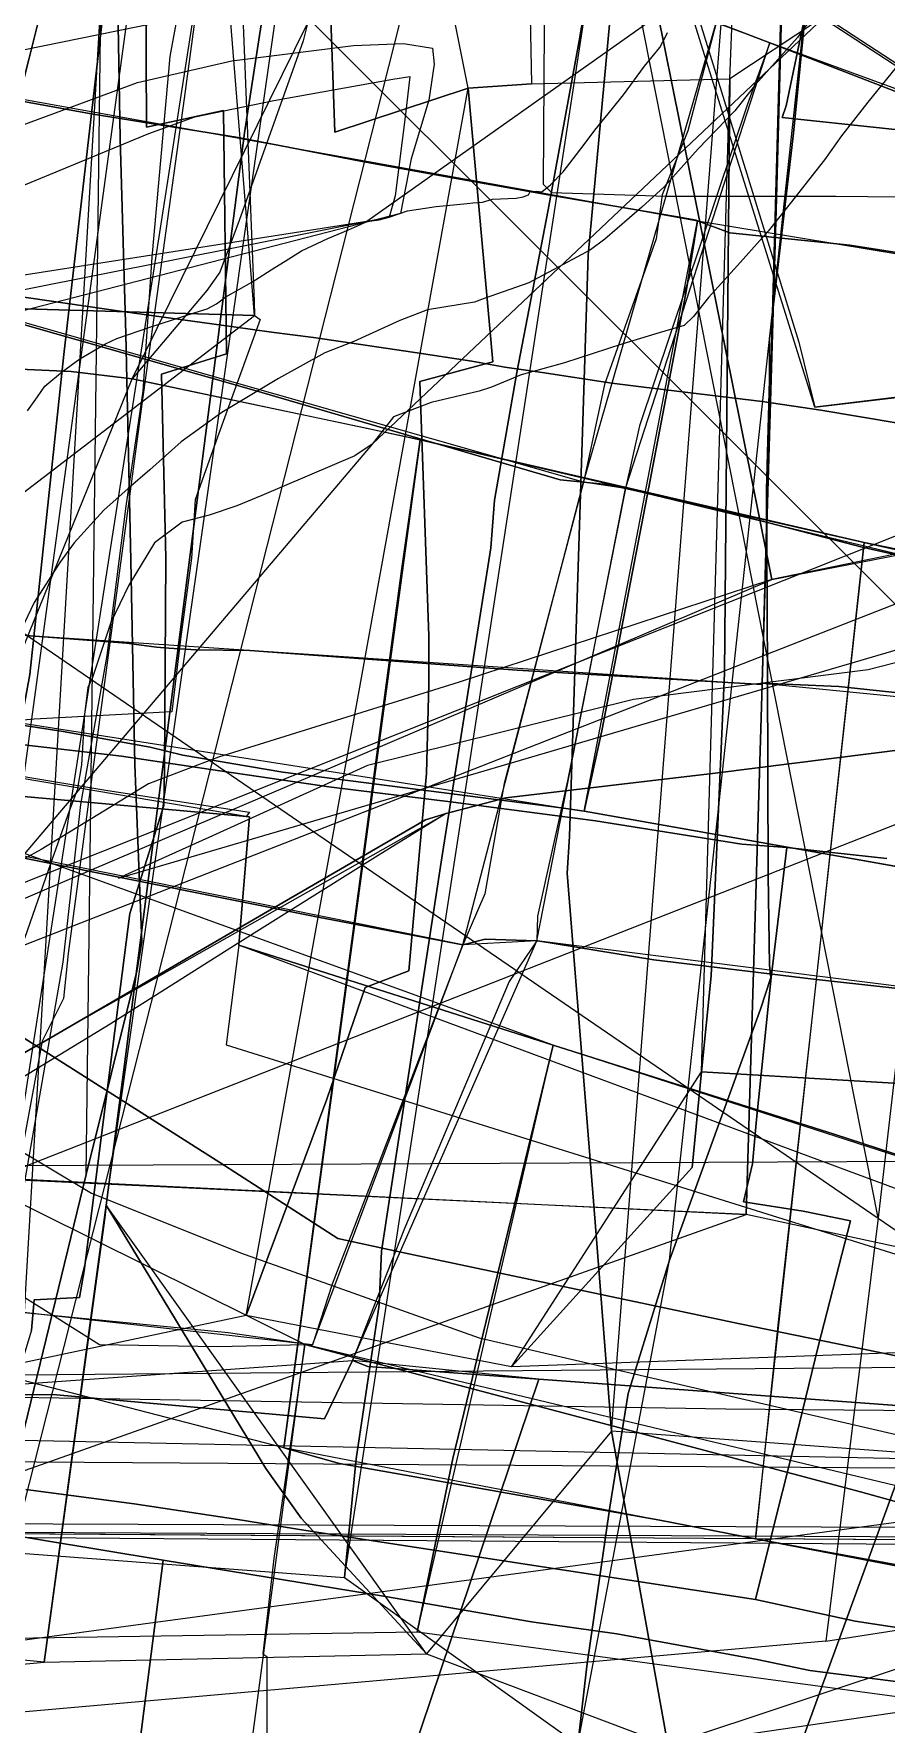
# Model space of a CAD drawing. Extents: x -6790 to 12600, y -1098 to 2171.
# Drawn here: x 384.9 to 443.8, y 73.7 to 190.4 of the extents above; entities that cross this region are included whole.
import ezdxf

# ---------------------------------------------------------------- set-up
doc = ezdxf.new("R2010")
doc.units = 0

msp = doc.modelspace()

# ---------------------------------------------------------------- linework, layer by layer
for points in [[(106.84, 634.01), (110.3, 95.46), (826.14, 101.62), (106.84, 634.01)], [(105.33, 620.2), (98.92, 88.39), (790.98, 84.91), (794.81, 617.1), (105.33, 620.2)], [(79.55, 608.24), (82.48, 284.45), (81.9, 110.82), (776.2, 114.16), (808.14, 114.29), (79.55, 608.24)], [(89.84, 599.43), (785.72, 589.09), (779.97, 92.07), (740.84, 91.65), (728.89, 91.75), (723.88, 92.07), (717.29, 92.52), (682.9, 93.32), (432.67, 95.45), (307.1, 97.51), (213.56, 98.73), (136.9, 99.68), (84.96, 100.39), (89.84, 599.43)], [(71.88, 94), (800.52, 88.91), (801.87, 586.62), (73.83, 591.85), (71.88, 94)], [(71.88, 94), (800.52, 88.91), (801.87, 586.62), (73.83, 591.85), (71.88, 94)], [(50.06, 587.89), (779.25, 581.11), (775.84, 83.59), (42.2, 89.17), (50.06, 587.89)], [(55.14, 446.99), (100.19, 454.58), (104.47, 455.78), (224.77, 473.11), (461.17, 463.41), (418.9, 266.35), (473.54, 223.76), (408.25, 162.09), (348.15, 91.29), (230.73, 129.78), (178.95, 201.71), (100.39, 217.95), (74.08, 298.71), (55.02, 301.46), (55.14, 446.99)], [(422.85, 340.49), (419.03, 311.76), (416.17, 289.84), (410.77, 257.02), (399.44, 183.59), (395.78, 155.17), (391.15, 119.24), (389.9, 109.53), (422.85, 340.49)], [(441.87, 336.86), (443.68, 336.43), (443.74, 334.85), (443.06, 332.33), (442.12, 325.69), (425.64, 201.78), (423.17, 175.14), (422.07, 140.71), (421.89, 135), (421.73, 132.46), (423.6, 109.23), (424.78, 93.93), (412.02, 78.56), (403.36, 87.92), (400.92, 91.34), (389.9, 109.53), (391.15, 119.24), (395.78, 155.17), (399.44, 183.59), (410.77, 257.02), (416.17, 289.84), (419.03, 311.76), (422.85, 340.49), (441.87, 336.86)], [(443.68, 336.43), (443.74, 334.85), (443.06, 332.33), (442.12, 325.69), (425.64, 201.78), (423.17, 175.14), (422.07, 140.71), (421.89, 135), (421.73, 132.46), (423.6, 109.23), (424.78, 93.93), (443.68, 336.43)], [(376, 78.9), (333.35, 88.64), (336.15, 107.17), (347.66, 179.99), (334.87, 183.19), (345.19, 235.61), (363.96, 332.32), (403.58, 322.37), (408.99, 321.03), (396.38, 241.49), (391.04, 204.39), (390.25, 196.75), (386.98, 168.27), (384.62, 146.17), (381.01, 126.63), (379.67, 118.34), (374.27, 97.32), (374.68, 94.22), (376, 78.9)], [(408.99, 321.03), (396.38, 241.49), (391.04, 204.39), (390.25, 196.75), (386.98, 168.27), (384.62, 146.17), (381.01, 126.63), (379.67, 118.34), (374.27, 97.32), (374.68, 94.22), (376, 78.9), (408.99, 321.03)], [(625.86, 71.87), (632.41, 79.98), (647.51, 98.01), (669.12, 123.87), (687.95, 145.93), (701.39, 153.35), (679.1, 165.74), (639, 187.95), (513.68, 256.43), (430.77, 302.52), (429.32, 296.95), (424.03, 274.69), (417.16, 243.62), (409.88, 210.96), (410.8, 210.17), (454.02, 181.98), (500.31, 151.83), (555.22, 116.07), (556.4, 115.11), (593.84, 91.8), (625.86, 71.87)], [(438.36, 259.44), (436.15, 178.25), (435.19, 145.59), (438.36, 259.44)], [(517.86, 257.87), (559.11, 240.35), (547.36, 168.36), (541.86, 135.02), (539.89, 135.06), (538.08, 135.4), (537.03, 135.6), (493.64, 139.97), (450.38, 144.28), (440.48, 145.34), (435.19, 145.59), (436.15, 178.25), (438.36, 259.44), (460.33, 258.49), (493.76, 257.24), (506.16, 256.82), (510.18, 256.52), (516.4, 256.44), (517.86, 257.87)], [(393.15, 257.48), (397.16, 240.26), (397.87, 236.12), (398.06, 226.91), (398.67, 211.42), (399.22, 194.53), (400.12, 171.96), (400.13, 170.96), (393.15, 257.48)], [(392.51, 243.81), (392.26, 231.53), (392.52, 219.35), (392.58, 206.36), (392.64, 193.44), (392.68, 183.98), (397.99, 185.13), (398.2, 168.33), (393.71, 166.91), (394.02, 154.2), (393.93, 139.72), (393.87, 137.14), (391.52, 129.68), (389.7, 115.44), (388.38, 105), (388.06, 103.16), (384.93, 103), (384.73, 100.9), (384.05, 98.62), (392.51, 243.81)], [(403.57, 243.17), (404.32, 222), (405.68, 183.63), (414.88, 186.66), (403.57, 243.17)], [(419.26, 186.96), (414.88, 186.66), (405.68, 183.63), (404.32, 222), (403.57, 243.17), (409.45, 242.83), (418.16, 242.25), (419.26, 186.96)], [(419.26, 186.96), (432.95, 187.3), (433.47, 200.1), (453.58, 200.74), (457.18, 203.36), (459.19, 227.19), (459.88, 239.86), (442.13, 240.83), (419.7, 242.14), (418.16, 242.25), (419.26, 186.96)], [(355.59, 238.06), (382.19, 224.75), (409.88, 210.96), (410.8, 210.17), (454.02, 181.98), (500.31, 151.83), (555.22, 116.07), (551, 101.66), (545.42, 81.03), (479.32, 101.69), (440.17, 114.43), (420.75, 120.59), (399.06, 127.48), (399.78, 136.36), (399.32, 136.39), (374.96, 138.59), (369.87, 139.02), (354.84, 140.28), (314.53, 144.26), (321.06, 159.29), (347.3, 223.23), (353.95, 238.89), (355.59, 238.06)], [(256, 236.79), (262.14, 221.46), (269.56, 203.36), (274.71, 190.78), (275.6, 190.07), (281.17, 186.63), (301.09, 173.79), (321.57, 160.73), (334.51, 152.65), (397.75, 112.48), (405.89, 107.23), (409.91, 106.36), (433.65, 101.34), (455.68, 96.82), (462.76, 95.22), (256, 236.79)], [(389.97, 227.13), (389.92, 220.5), (390.18, 212.1), (390.65, 194.92), (390.86, 183.2), (391.26, 169.68), (391.6, 154.05), (391.87, 139.96), (392.35, 127.71), (392, 125.69), (388.52, 111.64), (389.97, 227.13)], [(419.95, 226.27), (420.03, 221.17), (420.21, 201.63), (420.06, 180.03), (420.65, 179.46), (428.58, 179.21), (440.27, 179.2), (446.83, 179.13), (451.48, 179.13), (448.52, 154.82), (443.19, 108.65), (419.95, 226.27)], [(443.48, 218.1), (439.93, 200.18), (436.85, 185.44), (436.57, 184.63), (457.36, 182.43), (466.31, 181.78), (468.74, 181.46), (468.38, 177.35), (443.48, 218.1)], [(512.53, 177.06), (468.38, 177.35), (468.74, 181.46), (466.31, 181.78), (457.36, 182.43), (436.57, 184.63), (436.85, 185.44), (439.93, 200.18), (443.48, 218.1), (445.42, 217.51), (472.81, 213.64), (517.69, 207.34), (512.53, 177.06)], [(423.74, 212.81), (424.27, 212.57), (431.6, 188.94), (437.71, 169.12), (438.83, 164.63), (423.74, 212.81)], [(423.74, 212.81), (424.27, 212.57), (431.6, 188.94), (437.71, 169.12), (438.83, 164.63), (423.74, 212.81)], [(409.88, 210.96), (410.8, 210.17), (454.02, 181.98), (500.31, 151.83), (555.22, 116.07), (409.88, 210.96)], [(432.95, 187.3), (433.47, 200.1), (453.58, 200.74), (457.18, 203.36), (432.95, 187.3)], [(357.42, 107.17), (360.39, 127.74), (364.04, 153.02), (367.3, 175.07), (370.32, 196.19), (370.51, 198.23), (382.02, 198.01), (394.19, 197.84), (396.52, 197.45), (396.83, 197.41), (395.29, 185.96), (392.36, 164.85), (387.27, 126.91), (386.95, 123.8), (385.47, 120.85), (383.09, 107.9), (382.05, 102.64), (379.53, 102.4), (374.87, 101.68), (374.27, 100.93), (372.97, 86.33), (354.86, 87.19), (357.42, 107.17)], [(396.83, 197.41), (395.29, 185.96), (392.36, 164.85), (387.27, 126.91), (386.95, 123.8), (385.47, 120.85), (383.09, 107.9), (382.05, 102.64), (396.83, 197.41)], [(386.77, 197.48), (382.56, 180.78), (382.39, 180.11), (386.77, 197.48)], [(423.64, 196.29), (422.56, 189.93), (420.41, 178.26), (418.26, 167.02), (416.71, 158.22), (416.45, 154.93), (413.11, 133.82), (408.9, 106.35), (408.74, 102.65), (407.16, 92.01), (406.34, 83.82), (423.64, 196.29)], [(438.51, 195.2), (437.35, 183.56), (435.7, 169.36), (435.7, 166.53), (435.5, 158.93), (435.55, 146.36), (435.6, 132.31), (435.69, 126.11), (435.79, 125.25), (435.07, 123.07), (428.79, 105.74), (438.51, 195.2)], [(430.73, 177.51), (430.63, 177.54), (429.34, 177.77), (420.41, 179.3), (414.06, 180.42), (407.56, 181.6), (399.01, 183.25), (388.85, 184.89), (380.01, 186.5), (371.42, 188), (361.53, 189.83), (354.26, 191.32), (350.17, 192.05), (349.91, 192.08), (430.73, 177.51)], [(403.8, 191.12), (403.49, 189.94), (399.07, 177.52), (397.74, 173.95), (396.85, 172.7), (391.68, 166.6), (403.8, 191.12)], [(432.02, 191.18), (430.06, 183.71), (428.29, 179.3), (427.88, 176.26), (424.3, 166.21), (422.86, 159.45), (432.02, 191.18)], [(432.02, 191.18), (432.41, 191.07), (435.73, 189.79), (432.02, 191.18)], [(360.84, 165.28), (357.33, 163.24), (351.98, 160.83), (349.01, 159.77), (347.69, 162.11), (352.98, 165.39), (360.08, 170.09), (363.34, 172.65), (366.9, 175.15), (371.44, 178.01), (377.01, 180.88), (383.48, 183.88), (392.06, 187.05), (398.57, 188.55), (406.98, 189.61), (410.42, 189.74), (412.42, 189.43), (412.55, 188.33), (412.17, 185.83), (410.95, 181.78), (410.22, 178.02), (360.84, 165.28)], [(435.73, 189.79), (434.18, 185.56), (426.72, 163.35), (425.76, 159.01), (435.73, 189.79)], [(435.73, 189.79), (448.64, 184.81), (470.77, 176.59), (477.96, 174.38), (435.73, 189.79)], [(364.43, 168.8), (370.33, 173.39), (371.92, 174.6), (375.72, 176.54), (382.99, 179.47), (388.44, 181.71), (392.84, 183.53), (396.01, 184.68), (401.47, 185.82), (409.69, 187.29), (410.86, 187.46), (410.57, 184.88), (409.85, 179.22), (409.44, 177.76), (364.43, 168.8)], [(417.89, 98.36), (399.57, 101.92), (405.13, 116.85), (407.77, 124.57), (410.8, 125.72), (411.17, 129.84), (412.02, 139.33), (412.17, 145.53), (412.17, 148.82), (411.55, 166.4), (416.6, 167.77), (414.88, 186.66), (419.26, 186.96), (432.95, 187.3), (432.59, 146.27), (431.66, 125.36), (431.01, 118.75), (430.35, 112.13), (417.89, 98.36)], [(432.95, 187.3), (432.59, 146.27), (431.66, 125.36), (431.01, 118.75), (432.95, 187.3)], [(414.88, 186.66), (416.6, 167.77), (411.55, 166.4), (412.17, 148.82), (412.17, 145.53), (412.02, 139.33), (411.17, 129.84), (410.8, 125.72), (407.77, 124.57), (405.13, 116.85), (399.57, 101.92), (414.88, 186.66)], [(593.32, 183.42), (564.27, 177.78), (545.75, 174.21), (528.31, 170.93), (507.43, 166.83), (489.56, 163.39), (464.58, 158.39), (445.93, 154.82), (435.85, 152.74), (593.32, 183.42)], [(593.32, 183.42), (564.27, 177.78), (545.75, 174.21), (528.31, 170.93), (507.43, 166.83), (489.56, 163.39), (464.58, 158.39), (445.93, 154.82), (435.85, 152.74), (593.32, 183.42)], [(438.83, 164.63), (447.99, 165.73), (470.08, 168.29), (504.11, 172.31), (531.47, 175.95), (561.73, 179.47), (579.32, 181.51), (593.32, 183.42), (438.83, 164.63)], [(438.83, 164.63), (447.99, 165.73), (470.08, 168.29), (504.11, 172.31), (531.47, 175.95), (561.73, 179.47), (579.32, 181.51), (593.32, 183.42), (438.83, 164.63)], [(430.73, 177.51), (429.95, 172.63), (427.36, 159.12), (424.11, 142.29), (422.89, 136.75), (430.73, 177.51)], [(400.13, 170.96), (393.83, 171.16), (380.19, 171.54), (366.42, 172.08), (363.63, 172.07), (362.21, 174.97), (350.58, 174.49), (346.55, 174.48), (340.59, 174.07), (332.15, 173.19), (330.1, 173.11), (400.13, 170.96)], [(380.26, 171.62), (383.76, 170.45), (400.25, 165.76), (421.25, 159.61), (422.86, 159.45), (380.26, 171.62)], [(400.13, 170.96), (400.52, 170.7), (397.5, 162.31), (396.03, 158.23), (395.79, 154.22), (395.03, 148.61), (394.42, 143.6), (384.93, 143.1), (378.1, 142.47), (368.89, 141.68), (361.16, 141.11), (400.13, 170.96)], [(402.17, 92.77), (369.29, 101.26), (371.36, 116.53), (371.74, 118.78), (379.96, 151), (383.93, 167.26), (387.47, 167.11), (391.68, 166.6), (407.81, 163.22), (411.57, 162.39), (410.31, 153.49), (402.17, 92.77)], [(391.68, 166.6), (387.47, 167.11), (383.93, 167.26), (379.96, 151), (371.74, 118.78), (371.36, 116.53), (391.68, 166.6)], [(391.68, 166.6), (407.81, 163.22), (411.57, 162.39), (391.68, 166.6)], [(402.17, 92.77), (410.31, 153.49), (411.57, 162.39), (402.17, 92.77)], [(434.72, 86.5), (428.13, 87.77), (406, 91.7), (402.17, 92.77), (410.31, 153.49), (411.57, 162.39), (428.99, 158.31), (442.24, 155.3), (438.59, 122.18), (436.3, 101.46), (434.72, 86.5)], [(411.57, 162.39), (428.99, 158.31), (442.24, 155.3), (411.57, 162.39)], [(422.86, 159.45), (417.38, 138.64), (416.04, 131.04), (414.52, 127.5), (422.86, 159.45)], [(425.76, 159.01), (421.74, 138.84), (419.68, 129.5), (419.62, 127.78), (425.76, 159.01)], [(422.86, 159.45), (424.47, 159.3), (425.76, 159.01), (422.86, 159.45)], [(425.76, 159.01), (430.97, 157.86), (442, 155), (459.27, 151.09), (465.98, 149.39), (467.5, 148.93), (425.76, 159.01)], [(479.81, 158.26), (477.87, 156.83), (464.37, 152.12), (442.52, 146.49), (426.3, 144.45), (407.93, 139.89), (396.98, 134.93), (390.74, 132.12), (479.81, 158.26)], [(479.81, 158.26), (477.87, 156.83), (464.37, 152.12), (442.52, 146.49), (426.3, 144.45), (407.93, 139.89), (396.98, 134.93), (390.74, 132.12), (479.81, 158.26)], [(442.24, 155.3), (438.59, 122.18), (436.3, 101.46), (434.72, 86.5), (442.24, 155.3)], [(530.91, 137.37), (500.12, 143.4), (466, 150.39), (444.08, 154.88), (442.24, 155.3), (438.59, 122.18), (436.3, 101.46), (434.72, 86.5), (463.49, 80.97), (523.32, 70.19), (523.32, 70.19), (523.33, 70.23), (524.6, 79.3), (525.1, 82.45), (530.91, 137.37)], [(442.24, 155.3), (444.08, 154.88), (466, 150.39), (442.24, 155.3)], [(316.41, 153.42), (316.91, 153.37), (325.58, 152.73), (338.32, 151.87), (349.64, 151.16), (361.33, 150.37), (371.53, 149.68), (382.54, 149), (391.29, 148.35), (393.38, 148.06), (394.22, 148), (396.11, 147.89), (399.81, 147.84), (418.28, 146.48), (435.19, 145.48), (434.09, 108.89), (355.63, 112.6), (324.07, 114.08), (322.92, 114.31), (320.27, 114.41), (319.02, 120.8), (314.56, 143.47), (312.53, 153.78), (316.41, 153.42)], [(435.19, 145.48), (418.28, 146.48), (399.81, 147.84), (396.11, 147.89), (394.22, 148), (393.38, 148.06), (391.29, 148.35), (382.54, 149), (371.53, 149.68), (361.33, 150.37), (349.64, 151.16), (338.32, 151.87), (325.58, 152.73), (316.91, 153.37), (316.41, 153.42), (435.19, 145.48)], [(435.85, 152.74), (414.26, 145.64), (397.64, 140.46), (392.82, 138.62), (385.41, 134.1), (375.99, 128.93), (368.07, 124.33), (364.25, 122.19), (435.85, 152.74)], [(435.85, 152.74), (414.26, 145.64), (397.64, 140.46), (392.82, 138.62), (385.41, 134.1), (375.99, 128.93), (368.07, 124.33), (364.25, 122.19), (435.85, 152.74)], [(317.18, 150.35), (325.81, 148.86), (367.79, 141.87), (390.02, 138.17), (399.78, 136.67), (399.55, 136.38), (317.18, 150.35)], [(422.89, 136.75), (421.32, 136.96), (402.1, 139.43), (395.18, 140.61), (392.93, 141.16), (386.93, 142.24), (372.26, 144.5), (358.17, 146.88), (349.44, 148.41), (348.71, 148.36), (422.89, 136.75)], [(538.08, 135.4), (535.59, 123.93), (534.69, 119.7), (533.8, 115.55), (533.53, 114.64), (533.73, 114.14), (535.29, 100.16), (536.39, 90.26), (536.34, 86.86), (434.09, 108.89), (435.19, 145.48), (435.19, 145.59), (440.48, 145.34), (450.38, 144.28), (493.64, 139.97), (537.03, 135.6), (538.08, 135.4)], [(538.08, 135.4), (537.03, 135.6), (493.64, 139.97), (450.38, 144.28), (440.48, 145.34), (435.19, 145.59), (538.08, 135.4)], [(463.55, 143.34), (458.24, 142.47), (445.28, 141.04), (431.94, 139.36), (417.49, 137.65), (413.36, 136.59), (411.95, 136.14), (396.76, 127.32), (385.54, 120.8), (373.65, 113.97), (369.26, 111.6), (357.17, 104.64), (345.21, 97.99), (338.51, 94.26), (463.55, 143.34)], [(463.55, 143.34), (458.24, 142.47), (445.28, 141.04), (431.94, 139.36), (417.49, 137.65), (413.36, 136.59), (411.95, 136.14), (396.76, 127.32), (385.54, 120.8), (373.65, 113.97), (369.26, 111.6), (357.17, 104.64), (345.21, 97.99), (338.51, 94.26), (457.3, 91.79), (460.06, 115.9), (463.01, 141.06), (463.55, 143.34)], [(463.55, 143.34), (458.24, 142.47), (445.28, 141.04), (431.94, 139.36), (417.49, 137.65), (413.36, 136.59), (411.95, 136.14), (396.76, 127.32), (385.54, 120.8), (373.65, 113.97), (369.26, 111.6), (357.17, 104.64), (345.21, 97.99), (338.51, 94.26), (463.55, 143.34)], [(463.55, 143.34), (458.24, 142.47), (445.28, 141.04), (431.94, 139.36), (417.49, 137.65), (413.36, 136.59), (411.95, 136.14), (396.76, 127.32), (385.54, 120.8), (373.65, 113.97), (369.26, 111.6), (357.17, 104.64), (345.21, 97.99), (338.51, 94.26), (457.3, 91.79), (460.06, 115.9), (463.01, 141.06), (463.55, 143.34)], [(411.36, 80.05), (350.98, 79.1), (369.87, 139.02), (374.96, 138.59), (399.32, 136.39), (399.78, 136.36), (399.06, 127.48), (420.75, 120.59), (413.82, 92.05), (411.36, 80.05)], [(369.87, 139.02), (374.96, 138.59), (399.32, 136.39), (399.78, 136.36), (399.06, 127.48), (420.75, 120.59), (369.87, 139.02)], [(413.36, 136.59), (408.68, 133.69), (398.94, 127.58), (390.16, 122.03), (384.05, 118.3), (377.12, 114.07), (360.47, 105.18), (353.18, 101.8), (348.45, 98.94), (343.83, 97.22), (413.36, 136.59)], [(413.36, 136.59), (408.68, 133.69), (398.94, 127.58), (390.16, 122.03), (384.05, 118.3), (377.12, 114.07), (360.47, 105.18), (353.18, 101.8), (348.45, 98.94), (343.83, 97.22), (413.36, 136.59)], [(422.89, 136.75), (446.57, 132.56), (455.23, 130.92), (465.97, 129.01), (477.93, 126.97), (486.03, 125.46), (490.8, 124.63), (422.89, 136.75)], [(375.96, 135.28), (378.6, 134.62), (404.53, 129.43), (414.52, 127.5), (375.96, 135.28)], [(399.36, 67.9), (333.99, 69.19), (334.85, 83.17), (335.77, 98.06), (337.9, 132.56), (361.96, 117.27), (378.78, 106.61), (389.44, 99.92), (397.59, 99.78), (403.62, 99.92), (401.48, 85.13), (400.7, 78.55), (400.99, 78.37), (400.99, 75.1), (400.99, 72.5), (399.36, 67.9)], [(337.9, 132.56), (361.96, 117.27), (378.78, 106.61), (389.44, 99.92), (397.59, 99.78), (403.62, 99.92), (337.9, 132.56)], [(399.06, 127.48), (398.17, 120.6), (448.47, 104.89), (494.37, 90.01), (543.51, 73.94), (399.06, 127.48)], [(414.52, 127.5), (405.51, 104.08), (404.13, 99.9), (414.52, 127.5)], [(419.62, 127.78), (417.72, 124.98), (410.49, 107.92), (406.9, 98.81), (419.62, 127.78)], [(414.52, 127.5), (416.06, 127.9), (419.62, 127.78), (414.52, 127.5)], [(419.62, 127.78), (419.71, 127.78), (427.7, 126.48), (438.73, 125.14), (454.75, 123.36), (456.9, 123.09), (419.62, 127.78)], [(420.75, 120.59), (413.82, 92.05), (411.36, 80.05), (420.75, 120.59)], [(471.31, 71.96), (411.36, 80.05), (413.82, 92.05), (420.75, 120.59), (440.17, 114.43), (479.32, 101.69), (474.45, 82.12), (471.31, 71.96)], [(420.75, 120.59), (440.17, 114.43), (479.32, 101.69), (420.75, 120.59)], [(431.01, 118.75), (430.35, 112.13), (417.89, 98.36), (431.01, 118.75)], [(431.01, 118.75), (451.29, 117.55), (472.49, 116.73), (473.23, 116.82), (467.2, 100.16), (417.89, 98.36), (430.35, 112.13), (431.01, 118.75)], [(328.08, 88.88), (329.55, 71.81), (434.09, 108.89), (355.63, 112.6), (324.07, 114.08), (322.92, 114.31), (320.27, 114.41), (321.11, 110.14), (321.59, 107.69), (321.72, 107.01), (322.26, 106.05), (324.58, 99.17), (328.08, 88.88)], [(434.09, 108.89), (355.63, 112.6), (324.07, 114.08), (322.92, 114.31), (434.09, 108.89)], [(389.9, 109.53), (389.79, 108.66), (385.61, 77.97), (389.9, 109.53)], [(389.9, 109.53), (389.79, 108.66), (385.61, 77.97), (412.02, 78.56), (403.36, 87.92), (400.92, 91.34), (389.9, 109.53)], [(389.9, 109.53), (400.92, 91.34), (403.36, 87.92), (412.02, 78.56), (389.9, 109.53)], [(428.79, 105.74), (425.94, 96.53), (424.68, 88.67), (423.08, 77.69), (422.47, 72.28), (428.79, 105.74)], [(383.76, 102.17), (398.31, 100.75), (404.13, 99.9), (383.76, 102.17)], [(369.29, 101.26), (368.5, 99.76), (360.76, 77.72), (360.52, 77.03), (376.4, 71.45), (374.1, 60.84), (388.7, 61.04), (397.33, 60.95), (523.32, 70.19), (523.32, 70.19), (463.49, 80.97), (434.72, 86.5), (428.13, 87.77), (406, 91.7), (402.17, 92.77), (369.29, 101.26)], [(403.62, 99.92), (401.48, 85.13), (400.7, 78.55), (400.99, 78.37), (400.99, 75.1), (400.99, 72.5), (399.36, 67.9), (403.62, 99.92)], [(403.62, 99.92), (401.48, 85.13), (400.7, 78.55), (400.99, 78.37), (400.99, 75.1), (400.99, 72.5), (399.36, 67.9), (471.75, 68.66), (485.1, 80.43), (463.93, 84.24), (458.57, 85.13), (441.97, 89.74), (426.14, 93.96), (403.62, 99.92)], [(403.62, 99.92), (426.14, 93.96), (441.97, 89.74), (458.57, 85.13), (463.93, 84.24), (485.1, 80.43), (403.62, 99.92)], [(372.55, 70.73), (410.97, 71.45), (419.76, 97.52), (407.95, 98.4), (406.9, 98.81), (404.96, 94.79), (386.22, 96.46), (383.57, 96.43), (381.94, 97.03), (372.55, 70.73)], [(406.9, 98.81), (404.96, 94.79), (386.22, 96.46), (383.57, 96.43), (381.94, 97.03), (406.9, 98.81)], [(406.9, 98.81), (407.95, 98.4), (419.76, 97.52), (406.9, 98.81)], [(419.76, 97.52), (410.97, 71.45), (437.41, 71.05), (446.35, 95.57), (419.76, 97.52)], [(468.66, 86.77), (459.43, 90.1), (448.09, 94.73), (446.35, 95.57), (437.41, 71.05), (510.82, 69.96), (468.66, 86.77)], [(424.78, 93.93), (428.67, 72.27), (487.08, 72.27), (453.46, 91.82), (424.78, 93.93)], [(402.17, 92.77), (406, 91.7), (428.13, 87.77), (434.72, 86.5), (402.17, 92.77)], [(362.61, 66.47), (391.09, 66.47), (391.47, 66.47), (392.64, 75.68), (393.83, 85.02), (376.6, 87.87), (364.55, 90.09), (363.82, 83.19), (362.61, 66.47)], [(52.13, 89.05), (785.88, 84.2), (803.3, 84.04), (52.13, 89.05)], [(434.72, 86.5), (463.49, 80.97), (523.32, 70.19), (434.72, 86.5)], [(391.47, 66.47), (425.09, 66.47), (484.39, 70.74), (480.13, 71.14), (466.6, 73.43), (452.68, 75.58), (438.48, 77.41), (434.85, 78.15), (425.16, 79.94), (419.27, 80.76), (409.19, 82.52), (393.83, 85.02), (392.64, 75.68), (391.47, 66.47)], [(428.67, 72.27), (455.53, 81.2), (486.22, 72.51), (428.67, 72.27)], [(399.36, 67.9), (471.75, 68.66), (485.1, 80.43), (399.36, 67.9)], [(112.68, 70.11), (178.12, 75.16), (249.61, 72.24), (290.95, 73.46), (332.13, 73.91), (376.2, 77.1), (385.61, 77.97), (412.02, 78.56), (428.67, 72.27), (486.22, 72.51), (569.64, 77.89), (637.14, 75.89), (680.45, 74.98), (727.56, 74.98), (112.68, 70.11)]]:
    msp.add_lwpolyline(points, close=True)
for points in [[(411.42, 297.24), (404.56, 261.63), (398.9, 221.15), (395.57, 201.72), (395.13, 193.51), (394.28, 188.86), (393.05, 174.99), (392.43, 165.74), (391.24, 157.81), (389.93, 147.5), (388.11, 137.19), (386.89, 126.31), (383.17, 104.95), (382.25, 97.04), (381.79, 87.86), (381.37, 77.72), (517.03, 612.51)], [(279.87, 175.93), (302.29, 163.74), (320.77, 152.55), (342.7, 139.48), (362.79, 125.97), (388.87, 110.37), (399.18, 106.24), (415.65, 100.37), (467.88, 88.27), (516.56, 78.96), (56.4, 538.37)], [(454.92, 284.74), (450.85, 238.49), (448.48, 213.66), (446.29, 179.99), (446.06, 176.41), (446.36, 173.51), (448.08, 154.82), (452.3, 104.49), (453.46, 91.82), (453.46, 91.82), (487.08, 72.27), (428.67, 72.27), (424.78, 93.93), (423.6, 109.23), (421.73, 132.46), (421.89, 135), (422.07, 140.71), (423.17, 175.14), (425.64, 201.78), (442.12, 325.69)], [(416.17, 289.84), (410.77, 257.02), (399.44, 183.59), (395.78, 155.17), (391.15, 119.24), (389.9, 109.53), (389.79, 108.66), (385.61, 77.97), (385.61, 77.97), (376, 78.9), (374.68, 94.22), (374.27, 97.32), (379.67, 118.34), (381.01, 126.63), (384.62, 146.17), (386.98, 168.27), (390.25, 196.75), (391.04, 204.39), (396.38, 241.49), (408.99, 321.03)], [(254.7, 80.31), (819.15, 304.83)], [(254.7, 80.31), (819.15, 304.83)], [(262.91, 80), (820.33, 298.27)], [(262.91, 80), (820.33, 298.27)], [(528.31, 170.93), (507.43, 166.83), (489.56, 163.39), (464.58, 158.39), (445.93, 154.82), (435.85, 152.74), (433.71, 163.39), (433.71, 163.39), (423.74, 212.81), (422.87, 217.16), (412.25, 220.61), (401.79, 223.91), (392.1, 226.83), (381.21, 230.14), (378.63, 231.22), (363.65, 231.44), (361.53, 231.55), (363.57, 233.65), (370.42, 239.78), (383.36, 251.58), (396.99, 264.11), (412.03, 277.89)], [(528.31, 170.93), (507.43, 166.83), (489.56, 163.39), (464.58, 158.39), (445.93, 154.82), (435.85, 152.74), (433.71, 163.39), (433.71, 163.39), (423.74, 212.81), (422.87, 217.16), (412.25, 220.61), (401.79, 223.91), (392.1, 226.83), (381.21, 230.14), (378.63, 231.22), (363.65, 231.44), (361.53, 231.55), (363.57, 233.65), (370.42, 239.78), (383.36, 251.58), (396.99, 264.11), (412.03, 277.89)], [(438.36, 259.44), (436.15, 178.25), (435.19, 145.59), (435.19, 145.48), (418.28, 146.48), (399.81, 147.84), (396.11, 147.89), (394.22, 148), (393.38, 148.06), (391.29, 148.35), (382.54, 149), (371.53, 149.68), (361.33, 150.37), (349.64, 151.16), (338.32, 151.87), (325.58, 152.73), (316.91, 153.37), (316.41, 153.42), (316.41, 153.42), (312.53, 153.78), (310.62, 163.42), (308.8, 172.96), (295.39, 218.07)], [(281.17, 186.63), (301.09, 173.79), (321.57, 160.73), (334.51, 152.65), (397.75, 112.48), (405.89, 107.23), (409.91, 106.36), (433.65, 101.34), (455.68, 96.82), (462.76, 95.22), (463.8, 100.66), (468.86, 126.47), (474, 154.14), (481.98, 193.22), (481.98, 193.22), (459.94, 197.11), (429.74, 202.17), (394.51, 208.34), (351.63, 215.34), (324.3, 219.8), (299.03, 226.17), (264.21, 234.87)], [(444.92, 225.77), (427.3, 226.06), (419.95, 226.27), (420.03, 221.17), (420.21, 201.63), (420.06, 180.03), (420.65, 179.46), (428.58, 179.21), (440.27, 179.2), (446.83, 179.13)], [(473.61, 223.96), (407.9, 177.45), (407.9, 177.45), (408.74, 177.58), (409.44, 177.76), (410.71, 178.19), (412.69, 178.49), (414.83, 178.7), (415.2, 178.74), (415.88, 178.8), (416.58, 178.99), (418.2, 179.08), (418.68, 179.17), (419.05, 179.31), (419.17, 179.53), (419.6, 179.55), (419.98, 179.51), (420.57, 179.98), (421.45, 180.88), (422.36, 182.08), (422.96, 182.87), (423.63, 183.77), (424.85, 185.26), (425.61, 186.2), (427.06, 188.18), (428.13, 189.48), (428.53, 190.25), (428.65, 190.5)], [(404.32, 222), (405.68, 183.63), (414.88, 186.66), (416.6, 167.77), (411.55, 166.4), (412.17, 148.82), (412.17, 145.53), (412.02, 139.33), (411.17, 129.84), (410.8, 125.72), (407.77, 124.57), (405.13, 116.85), (399.57, 101.92), (399.57, 101.92), (384.05, 98.62)], [(279.71, 217.66), (315.04, 218.89), (339.7, 220.03), (340.15, 220.14), (340.34, 219.76), (344.34, 219.76), (342.86, 208.66), (342.33, 204.67), (341.43, 203.31), (345.17, 202.94), (367.57, 200), (386.77, 197.48), (382.56, 180.78), (382.39, 180.11), (380.54, 180.07), (360.57, 179.73), (344.73, 179.3), (339.84, 179.37), (339.84, 179.37), (333.27, 179.47), (315.93, 179.14), (303.36, 179.37), (286.95, 179.29)], [(457.36, 182.43), (436.57, 184.63), (436.85, 185.44), (439.93, 200.18), (443.48, 218.1), (440.81, 218.08), (422.79, 219.49), (419.54, 219.78), (411.49, 220.34), (409.08, 211.08), (403.8, 191.12), (403.49, 189.94), (399.07, 177.52), (397.74, 173.95), (396.85, 172.7), (391.68, 166.6), (407.81, 163.22), (411.57, 162.39), (428.99, 158.31), (442.24, 155.3), (444.08, 154.88)], [(448.64, 184.81), (435.73, 189.79), (432.41, 191.07), (432.02, 191.18), (432.02, 191.18), (420.1, 194.45), (414.96, 196.47), (409.4, 199.03), (402.68, 202.18), (390.92, 208.57), (394.25, 217.73), (394.78, 218.57), (396.27, 217.43), (397.36, 216.47), (398.52, 215.97), (403.63, 212.56), (404.85, 211.77), (410.81, 209.35), (419.07, 206.15), (426.14, 203.56), (433.62, 200.76), (443.02, 197.12), (453.21, 193.46)], [(536.39, 107.25), (511.23, 113.01), (502.89, 113.28), (494.73, 114.53), (482.56, 116.42), (477.94, 117.34), (473.23, 116.82), (472.49, 116.73), (451.29, 117.55), (451.29, 117.55), (431.01, 118.75), (431.66, 125.36), (432.59, 146.27), (432.95, 187.3), (433.47, 200.1), (453.58, 200.74), (457.18, 203.36), (458.97, 203.19), (481.49, 202.73), (505.78, 202.23), (506.03, 202.22), (506.03, 210.39), (505.91, 216.8), (533.34, 212.45)], [(423.74, 212.81), (433.71, 163.39), (435.85, 152.74), (414.26, 145.64), (397.64, 140.46), (392.82, 138.62), (385.41, 134.1), (375.99, 128.93), (368.07, 124.33), (364.25, 122.19), (359.04, 126.24), (357.42, 127.59), (372.71, 140.24), (372.71, 140.24), (384.19, 150.03), (366.51, 159.28), (342.64, 171.29), (325.12, 180.4), (326.67, 182.47), (331.17, 188.53), (337.42, 197.61)], [(423.74, 212.81), (433.71, 163.39), (435.85, 152.74), (414.26, 145.64), (397.64, 140.46), (392.82, 138.62), (385.41, 134.1), (375.99, 128.93), (368.07, 124.33), (364.25, 122.19), (359.04, 126.24), (357.42, 127.59), (372.71, 140.24), (372.71, 140.24), (384.19, 150.03), (366.51, 159.28), (342.64, 171.29), (325.12, 180.4), (326.67, 182.47), (331.17, 188.53), (337.42, 197.61)], [(174.15, 146.59), (474.22, 207.65)], [(403.8, 191.12), (403.49, 189.94), (399.07, 177.52), (397.74, 173.95), (396.85, 172.7), (391.68, 166.6), (387.47, 167.11), (383.93, 167.26), (379.96, 151), (371.74, 118.78), (371.36, 116.53), (358.53, 120.07), (332.69, 126.6), (338.3, 141.27), (343.65, 155.89), (348.2, 167.95), (346.28, 168.12), (334.29, 170.35), (317.7, 173.54), (297.26, 177.61), (294.13, 178.06), (298.85, 205.15)], [(390.65, 194.92), (390.86, 183.2), (391.26, 169.68), (391.6, 154.05), (391.87, 139.96), (392.35, 127.71), (392, 125.69), (388.52, 111.64), (379.35, 74.12), (363.41, 74.81), (366.31, 99.73), (346.38, 102.92), (347.71, 110.73), (348.42, 111.6), (349.23, 116.24), (350.67, 124.86), (352.07, 133.28), (361.18, 132.22), (360.5, 160.16), (360.08, 183.07), (359.54, 203)], [(420.21, 201.63), (420.06, 180.03), (420.65, 179.46), (428.58, 179.21), (440.27, 179.2), (446.83, 179.13)], [(396.83, 197.41), (395.29, 185.96), (392.36, 164.85), (387.27, 126.91), (386.95, 123.8), (385.47, 120.85), (383.09, 107.9), (382.05, 102.64), (382.05, 102.64), (379.53, 102.4), (374.87, 101.68), (374.27, 100.93), (372.97, 86.33), (406.34, 83.82), (407.16, 92.01), (408.74, 102.65), (408.9, 106.35), (413.11, 133.82), (416.45, 154.93), (416.71, 158.22), (418.26, 167.02), (420.41, 178.26), (422.56, 189.93), (423.64, 196.29)], [(386.77, 197.48), (382.56, 180.78), (382.39, 180.11), (380.49, 172.39), (380.26, 171.62), (383.76, 170.45), (400.25, 165.76), (421.25, 159.61), (422.86, 159.45), (424.47, 159.3), (425.76, 159.01), (430.97, 157.86), (442, 155), (459.27, 151.09)], [(392.64, 193.44), (392.68, 183.98), (397.99, 185.13), (398.2, 168.33), (393.71, 166.91), (394.02, 154.2), (393.93, 139.72), (393.87, 137.14), (391.52, 129.68), (389.7, 115.44), (388.38, 105), (388.06, 103.16), (384.93, 103), (384.73, 100.9), (384.05, 98.62), (384.05, 98.62), (368.64, 103.84), (373.26, 131.26), (374.8, 143.3), (376.22, 159.3), (378.55, 182.96), (379.15, 196.49)], [(370.66, 196.7), (370.22, 187.9), (370.05, 181.54), (369.56, 174.59), (371.46, 174.26), (380.72, 172.75), (391.01, 171.24), (398.68, 170.18), (401.3, 169.82), (404.22, 169.44), (411.2, 168.42), (415.15, 167.81), (417.42, 167.4), (420.01, 167.03), (424.81, 166.29), (427.01, 166.02), (435.2, 165.04), (439.24, 164.44), (444.59, 163.53)], [(423.64, 196.29), (422.56, 189.93), (420.41, 178.26), (418.26, 167.02), (416.71, 158.22), (416.45, 154.93), (413.11, 133.82), (408.9, 106.35), (408.74, 102.65), (407.16, 92.01), (406.34, 83.82), (422.47, 72.28), (423.08, 77.69), (424.68, 88.67), (425.94, 96.53), (428.79, 105.74), (428.79, 105.74), (435.07, 123.07), (435.79, 125.25), (435.69, 126.11), (435.6, 132.31), (435.55, 146.36), (435.5, 158.93), (435.7, 166.53), (435.7, 169.36), (437.35, 183.56), (438.51, 195.2)], [(399.22, 194.53), (400.12, 171.96), (400.13, 170.96), (400.13, 170.96), (393.83, 171.16), (380.19, 171.54), (366.42, 172.08), (363.63, 172.07), (362.21, 174.97), (350.58, 174.49), (346.55, 174.48), (340.59, 174.07), (332.15, 173.19), (330.1, 173.11), (328.7, 173.06), (317.37, 172.77), (307.58, 172.47), (306.14, 172.18), (304.75, 177.04), (303.89, 180.99), (303.17, 195.31)], [(399.22, 194.53), (400.12, 171.96), (400.13, 170.96), (400.13, 170.96), (393.83, 171.16), (380.19, 171.54), (366.42, 172.08), (363.63, 172.07), (362.21, 174.97), (350.58, 174.49), (346.55, 174.48), (340.59, 174.07), (332.15, 173.19), (330.1, 173.11), (328.7, 173.06), (317.37, 172.77), (307.58, 172.47), (306.14, 172.18), (304.75, 177.04), (303.89, 180.99), (303.17, 195.31)], [(457.66, 195.37), (440.5, 194.98), (438.51, 195.2), (437.35, 183.56), (435.7, 169.36), (435.7, 166.53), (435.5, 158.93), (435.55, 146.36), (435.6, 132.31), (435.69, 126.11), (435.79, 125.25), (435.07, 123.07), (428.79, 105.74), (428.79, 105.74), (425.94, 96.53), (424.68, 88.67), (423.08, 77.69), (422.47, 72.28)], [(399.22, 194.53), (400.12, 171.96), (400.13, 170.96), (400.52, 170.7), (397.5, 162.31), (396.03, 158.23), (395.79, 154.22), (395.03, 148.61), (394.42, 143.6), (384.93, 143.1), (378.1, 142.47)], [(399.22, 194.53), (400.12, 171.96), (400.13, 170.96), (400.52, 170.7), (397.5, 162.31), (396.03, 158.23), (395.79, 154.22), (395.03, 148.61), (394.42, 143.6), (384.93, 143.1), (378.1, 142.47)], [(448.52, 154.82), (443.19, 108.65), (439.58, 79.42), (379.35, 74.12), (388.52, 111.64), (388.52, 111.64), (392, 125.69), (392.35, 127.71), (391.87, 139.96), (391.6, 154.05), (391.26, 169.68), (390.86, 183.2), (390.65, 194.92)], [(440.62, 194.35), (437.64, 190.16), (434.73, 186.91), (433.31, 185.09), (430.76, 182.48), (428.43, 179.86), (426.87, 178.45), (424.33, 176.24), (423.34, 175.5), (421.46, 174.49), (419.07, 173.22), (415.99, 172.13), (415.32, 171.88), (412.09, 171.35), (410.18, 170.62), (407, 169.18), (404.99, 168.38), (401.8, 166.62), (397.89, 164.26), (395.07, 162.24), (392.9, 160.32), (391.42, 159.01), (389.73, 157.52), (387.69, 155.26), (386.7, 153.9), (384.93, 151.16), (384.02, 149.27)], [(384.73, 100.9), (384.93, 103), (388.06, 103.16), (388.38, 105), (389.7, 115.44), (391.52, 129.68), (393.87, 137.14), (393.93, 139.72), (394.02, 154.2), (393.71, 166.91), (398.2, 168.33), (397.99, 185.13), (392.68, 183.98), (392.64, 193.44)], [(354.26, 191.32), (361.53, 189.83), (371.42, 188), (380.01, 186.5), (388.85, 184.89), (399.01, 183.25), (407.56, 181.6), (414.06, 180.42), (420.41, 179.3), (429.34, 177.77), (430.63, 177.54), (430.73, 177.51), (432.95, 176.68), (441.24, 175.82), (449.77, 174.48)], [(448.64, 184.81), (435.73, 189.79), (432.41, 191.07)], [(445.06, 188.88), (442.48, 185.71), (440.67, 183.37), (439.49, 181.71), (437.13, 178.71), (435.6, 176.78), (433.69, 174.65), (431.49, 172.21), (430.45, 170.89), (429.81, 170.27), (428.07, 169.76), (425.49, 168.98), (421.54, 167.7), (418.54, 166.88), (416.5, 166.01), (415.66, 165.74), (412.33, 164.96), (409.74, 163.98), (408.25, 162.09), (407.06, 161.27), (400.65, 158.53), (398.92, 157.83), (397, 157.19), (395.15, 156.7), (393.24, 155.28), (391.45, 152.34), (390.22, 149.77), (388.95, 145.96), (388.63, 145.28), (388.4, 143.43), (388.2, 139.95), (387.9, 138.2), (387.37, 136.8), (385.9, 132.64), (384.25, 127.94)], [(455.68, 96.82), (433.65, 101.34), (409.91, 106.36), (405.89, 107.23), (397.75, 112.48), (334.51, 152.65), (321.57, 160.73), (301.09, 173.79), (281.17, 186.63)], [(372.26, 144.5), (386.93, 142.24), (392.93, 141.16), (395.18, 140.61), (402.1, 139.43), (421.32, 136.96), (422.89, 136.75), (424.11, 142.29), (427.36, 159.12), (429.95, 172.63), (430.73, 177.51), (430.63, 177.54), (429.34, 177.77), (420.41, 179.3), (414.06, 180.42), (407.56, 181.6), (399.01, 183.25), (388.85, 184.89), (380.01, 186.5)], [(384.46, 164.38), (385.15, 165.36), (385.65, 166.08), (386.87, 167.1), (388.08, 167.97), (389.85, 169.02), (390.64, 169.39), (392.92, 170.16), (396.05, 171.17), (396.87, 171.43), (397.52, 171.77), (398.16, 172.25), (399.96, 173.28), (401.55, 174.29), (402.25, 174.72), (403.37, 175.43), (405.21, 176.29), (406.63, 176.88), (407.46, 177.26), (407.9, 177.45), (221.06, 148.21)], [(446.57, 132.56), (422.89, 136.75), (424.11, 142.29), (427.36, 159.12), (429.95, 172.63), (430.73, 177.51), (432.95, 176.68), (441.24, 175.82), (449.77, 174.48)], [(534.7, 160.76), (522.88, 162.28), (514.7, 163.41), (505.24, 164.55), (503.17, 165.09), (492.5, 166.62), (482.48, 167.92), (472.98, 169.79), (469.05, 170.7), (465.4, 171.68), (462.19, 172.61), (459.9, 172.83), (456.64, 173.36), (449.77, 174.48), (441.24, 175.82), (432.95, 176.68), (430.73, 177.51), (671.16, 137.83)], [(444.59, 163.53), (439.24, 164.44), (435.2, 165.04), (427.01, 166.02), (424.81, 166.29), (420.01, 167.03), (417.42, 167.4), (415.15, 167.81), (411.2, 168.42), (404.22, 169.44), (401.3, 169.82), (398.68, 170.18), (391.01, 171.24), (380.72, 172.75)], [(380.19, 171.54), (393.83, 171.16), (400.13, 170.96), (400.52, 170.7), (397.5, 162.31), (396.03, 158.23), (395.79, 154.22), (395.03, 148.61), (394.42, 143.6), (384.93, 143.1), (378.1, 142.47)], [(380.19, 171.54), (393.83, 171.16), (400.13, 170.96), (400.52, 170.7), (397.5, 162.31), (396.03, 158.23), (395.79, 154.22), (395.03, 148.61), (394.42, 143.6), (384.93, 143.1), (378.1, 142.47)], [(459.27, 151.09), (442, 155), (430.97, 157.86), (425.76, 159.01), (424.47, 159.3), (422.86, 159.45), (421.25, 159.61), (400.25, 165.76), (383.76, 170.45)], [(280.54, 169.17), (310.81, 149.65), (325.5, 140.48), (337.9, 132.56), (361.96, 117.27), (378.78, 106.61), (389.44, 99.92), (397.59, 99.78), (403.62, 99.92), (426.14, 93.96), (441.97, 89.74), (458.57, 85.13)], [(445.93, 154.82), (435.85, 152.74), (414.26, 145.64), (397.64, 140.46), (392.82, 138.62), (385.41, 134.1), (375.99, 128.93)], [(445.93, 154.82), (435.85, 152.74), (414.26, 145.64), (397.64, 140.46), (392.82, 138.62), (385.41, 134.1), (375.99, 128.93)], [(448.52, 154.82), (443.19, 108.65), (443.19, 108.65), (439.58, 79.42), (514.73, 91.14)], [(372.26, 144.5), (386.93, 142.24), (392.93, 141.16), (395.18, 140.61), (402.1, 139.43), (421.32, 136.96), (422.89, 136.75), (446.57, 132.56)], [(384.21, 141.33), (390.95, 140.54), (397.12, 139.62), (405.27, 138.43), (413.86, 137.36), (423.69, 136.08), (433.79, 134.47), (436.89, 134.23), (439.99, 133.89), (443.79, 133.47)], [(384.35, 89.91), (391.83, 88.91), (398.99, 87.82), (403.69, 87.06), (434.72, 82.3), (435.82, 86.66), (437.36, 92.77), (439.05, 99.77), (441.28, 108.45), (438.01, 109.11), (433.91, 109.77), (434.53, 112.38), (434.8, 115.45), (435.81, 125.26), (436.89, 134.23), (433.79, 134.47), (423.69, 136.08), (413.86, 137.36), (405.27, 138.43), (397.12, 139.62), (390.95, 140.54), (384.21, 141.33)], [(373.65, 113.97), (385.54, 120.8), (396.76, 127.32), (411.95, 136.14), (413.36, 136.59), (417.49, 137.65), (431.94, 139.36), (445.28, 141.04)], [(373.65, 113.97), (385.54, 120.8), (396.76, 127.32), (411.95, 136.14), (413.36, 136.59), (417.49, 137.65), (431.94, 139.36), (445.28, 141.04)], [(454.75, 123.36), (438.73, 125.14), (427.7, 126.48), (419.71, 127.78), (419.62, 127.78), (416.06, 127.9), (414.52, 127.5), (404.53, 129.43), (378.6, 134.62), (375.96, 135.28), (375.19, 132.77), (371.24, 118.87), (366.56, 103.63), (364.98, 98.47), (365.19, 98.46), (381.94, 97.03), (383.57, 96.43), (386.22, 96.46), (404.96, 94.79), (406.9, 98.81), (407.95, 98.4), (419.76, 97.52), (446.35, 95.57)], [(378.6, 134.62), (404.53, 129.43), (414.52, 127.5), (416.06, 127.9), (419.62, 127.78), (419.71, 127.78), (427.7, 126.48), (438.73, 125.14), (454.75, 123.36)], [(443.79, 133.47), (439.99, 133.89), (436.89, 134.23), (435.81, 125.26), (434.8, 115.45), (434.53, 112.38), (433.91, 109.77), (438.01, 109.11), (441.28, 108.45), (439.05, 99.77), (437.36, 92.77), (435.82, 86.66), (435.82, 86.66), (434.72, 82.3), (441.61, 80.8), (457.47, 78.38)], [(278.95, 103.87), (301.47, 100.17), (323.39, 96.75), (343.4, 93.44), (359.75, 90.97), (364.55, 90.09), (376.6, 87.87), (393.83, 85.02), (409.19, 82.52), (419.27, 80.76), (425.16, 79.94), (434.85, 78.15), (438.48, 77.41), (452.68, 75.58), (466.6, 73.43)], [(457.47, 78.38), (441.61, 80.8), (434.72, 82.3), (403.69, 87.06), (398.99, 87.82), (391.83, 88.91), (384.35, 89.91)], [(366.34, 77.11), (457.56, 89.42)], [(366.34, 77.11), (457.56, 89.42)], [(663.32, 86.43), (333.12, 87.71)]]:
    msp.add_lwpolyline(points)

doc.saveas('drawing.dxf')
